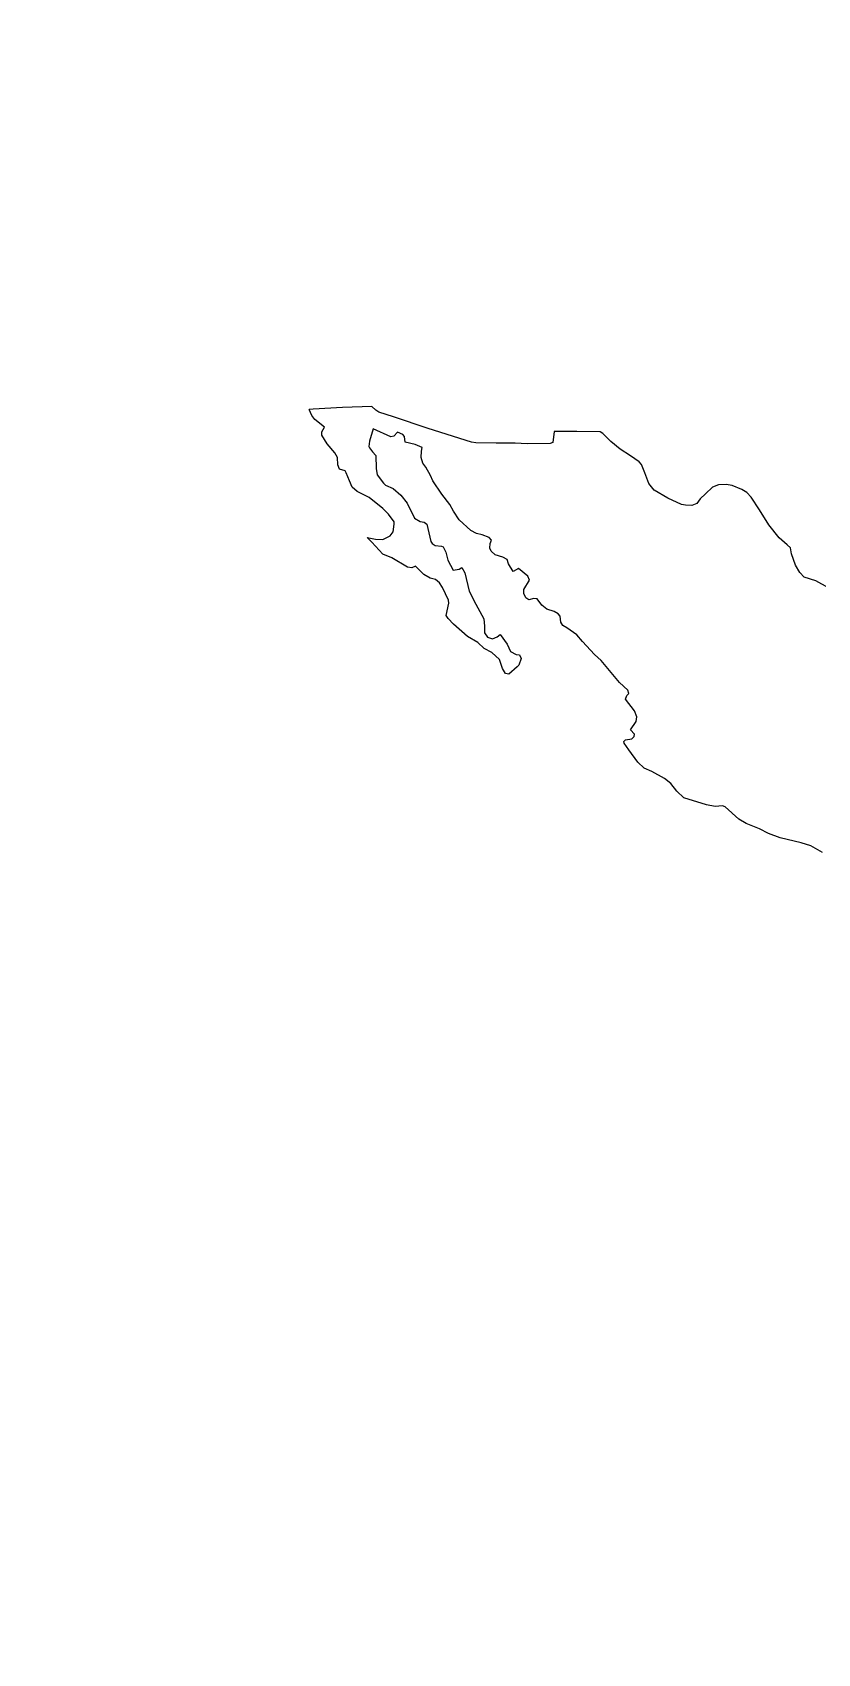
# Model space of a CAD drawing. Extents: x -180 to 180, y -90 to 90.
# Drawn here: x -127.1 to -98.4, y -12.9 to 46.3 of the extents above; entities that cross this region are included whole.
import ezdxf

# ---------------------------------------------------------------- set-up
doc = ezdxf.new("R2010")
doc.units = 0
doc.header["$MEASUREMENT"] = 0
for name, color, linetype in [('POLITICAL_BOUNDARIES', 41, 'CONTINUOUS'), ('SHORE', 131, 'CONTINUOUS'), ('World_Raster', 7, 'CONTINUOUS')]:
    doc.layers.add(name, color=color, linetype=linetype)
picture_1 = doc.add_image_def('image1.tif', size_in_pixel=(720, 360))

msp = doc.modelspace()

# ---------------------------------------------------------------- linework, layer by layer
at = {"layer": 'POLITICAL_BOUNDARIES', "linetype": 'Continuous'}
msp.add_lwpolyline([(-98.01857, 26.029818), (-98.481682, 26.281754), (-98.896324, 26.425766), (-99.064804, 26.590294), (-99.216179, 26.856781), (-99.365585, 27.276066), (-99.400604, 27.485947), (-99.52124, 27.599846), (-99.816833, 27.859158), (-100.196815, 28.328102), (-100.531555, 28.880106), (-100.829628, 29.343199), (-100.992935, 29.507824), (-101.178093, 29.621367), (-101.53051, 29.765808), (-101.744331, 29.802782), (-102.033554, 29.794767), (-102.244026, 29.704414), (-102.503067, 29.460953), (-102.691124, 29.275211), (-102.818405, 29.108925), (-103.005302, 29.037811), (-103.230843, 29.042875), (-103.382347, 29.073851), (-103.879364, 29.300234), (-104.370674, 29.596703), (-104.571129, 29.843906), (-104.714272, 30.225182), (-104.84214, 30.530157), (-104.922646, 30.631599), (-105.241013, 30.852692), (-105.617828, 31.086199), (-105.962494, 31.370848), (-106.246559, 31.668606), (-106.340851, 31.71903), (-107.191994, 31.73966), (-108.028442, 31.741272), (-108.071541, 31.339716), (-108.167374, 31.294584), (-109.007622, 31.289787), (-109.442482, 31.306421), (-110.137566, 31.315199), (-110.885201, 31.323671), (-111.03756, 31.348288), (-112.619713, 31.848906), (-113.884407, 32.268559), (-114.418144, 32.443928), (-114.538078, 32.513321), (-114.680435, 32.652691), (-115.751953, 32.61475), (-116.816956, 32.544983), (-116.970024, 32.537525)], dxfattribs=at)
at = {"layer": 'SHORE', "linetype": 'Continuous'}
msp.add_lwpolyline([(-98.231796, 16.379282), (-98.652496, 16.613583), (-99.005562, 16.733603), (-99.775406, 16.909939), (-100.208969, 17.074293), (-100.533752, 17.238878), (-101.017113, 17.434895), (-101.283516, 17.593252), (-101.78894, 18.043503), (-101.881851, 18.075083), (-102.154663, 18.049084), (-102.464539, 18.11199), (-103.290276, 18.370865), (-103.544594, 18.611885), (-103.771248, 18.897461), (-103.993629, 19.074984), (-104.465729, 19.33462), (-104.744247, 19.454811), (-104.96933, 19.67684), (-105.3032, 20.121122), (-105.466766, 20.368704), (-105.483673, 20.419523), (-105.416328, 20.489592), (-105.189156, 20.528225), (-105.108353, 20.604677), (-105.087379, 20.687363), (-105.236061, 20.852339), (-105.030678, 21.157923), (-105.012482, 21.329596), (-105.089935, 21.539234), (-105.424591, 21.970812), (-105.370346, 22.104422), (-105.304771, 22.180855), (-105.336281, 22.301571), (-105.635231, 22.580662), (-106.307983, 23.380268), (-106.553619, 23.602257), (-106.986961, 24.078142), (-107.200089, 24.312922), (-107.566948, 24.572802), (-107.712021, 24.661509), (-107.783028, 24.782148), (-107.808952, 24.998253), (-107.873878, 25.080769), (-108.021851, 25.169464), (-108.295662, 25.257898), (-108.479294, 25.39739), (-108.643898, 25.632294), (-108.765579, 25.644758), (-108.95195, 25.593498), (-109.059082, 25.663208), (-109.132469, 25.828362), (-109.134613, 25.974598), (-108.928223, 26.305658), (-108.98513, 26.458145), (-109.32296, 26.737198), (-109.520554, 26.622335), (-109.689026, 26.901749), (-109.742256, 27.060589), (-109.903618, 27.155638), (-110.178421, 27.231365), (-110.321846, 27.364594), (-110.378204, 27.478928), (-110.355461, 27.650656), (-110.317688, 27.771542), (-110.400787, 27.873108), (-110.653282, 27.967962), (-110.860497, 28.012041), (-111.067284, 28.126062), (-111.487968, 28.513073), (-111.702774, 28.830563), (-111.829254, 29.0783), (-112.11956, 29.452875), (-112.450668, 29.935486), (-112.533485, 30.126093), (-112.704315, 30.430988), (-112.813042, 30.583384), (-112.881363, 30.786749), (-112.862671, 31.015728), (-112.848412, 31.155672), (-113.100334, 31.263268), (-113.458, 31.351559), (-113.484962, 31.55501), (-113.542656, 31.624851), (-113.748482, 31.7071), (-113.878624, 31.560558), (-113.991455, 31.541246), (-114.634987, 31.832468), (-114.763405, 31.380648), (-114.783844, 31.183451), (-114.768997, 31.145329), (-114.649834, 30.992939), (-114.531059, 30.859638), (-114.518692, 30.389048), (-114.479111, 30.160196), (-114.24939, 29.855423), (-114.185051, 29.779249), (-113.895943, 29.659031), (-113.625412, 29.417938), (-113.389229, 29.119558), (-113.11824, 28.573248), (-112.920425, 28.446486), (-112.772705, 28.427717), (-112.666214, 28.351631), (-112.519966, 27.722425), (-112.474144, 27.646214), (-112.363487, 27.576504), (-112.140182, 27.551525), (-112.080414, 27.526222), (-111.983673, 27.329311), (-111.91143, 27.036964), (-111.711197, 26.681322), (-111.490471, 26.713568), (-111.390152, 26.777369), (-111.279839, 26.574123), (-111.125046, 25.913187), (-110.886169, 25.436825), (-110.593903, 24.89702), (-110.562767, 24.630056), (-110.568764, 24.394814), (-110.452034, 24.236124), (-110.281563, 24.166552), (-110.106819, 24.243212), (-110.001274, 24.332438), (-109.736633, 23.970613), (-109.620583, 23.710203), (-109.411537, 23.59621), (-109.284935, 23.590117), (-109.225266, 23.450388), (-109.31324, 23.208603), (-109.374603, 23.15127), (-109.685547, 22.883591), (-109.799942, 22.90242), (-109.912903, 23.086554), (-110.020996, 23.416908), (-110.298767, 23.676977), (-110.580032, 23.816248), (-110.812195, 24.031916), (-111.187851, 24.259998), (-111.70208, 24.703949), (-111.889145, 24.906998), (-111.962151, 25.027639), (-111.86483, 25.472918), (-111.880676, 25.58733), (-112.100151, 26.038298), (-112.207321, 26.209743), (-112.354301, 26.336607), (-112.552185, 26.380697), (-112.777512, 26.520117), (-113.081345, 26.824675), (-113.218437, 26.760801), (-113.381683, 26.785902), (-113.949593, 27.121712), (-114.2742, 27.26092), (-114.677673, 27.698824), (-114.740311, 27.755924), (-114.850952, 27.870144), (-114.545242, 27.802561), (-114.275505, 27.796759), (-114.010735, 27.924488), (-113.901001, 28.070967), (-113.859093, 28.357218), (-113.863632, 28.439865), (-114.069572, 28.725594), (-114.279282, 28.928644), (-114.774147, 29.328232), (-115.217735, 29.549873), (-115.398643, 29.702126), (-115.490059, 29.937227), (-115.612427, 30.229509), (-115.653473, 30.299381), (-115.854706, 30.356192), (-115.922165, 30.515049), (-115.934166, 30.782122), (-116.025597, 30.959997), (-116.305824, 31.290125), (-116.50106, 31.607716), (-116.502403, 31.722195), (-116.407051, 31.894115), (-116.75666, 32.173233), (-116.870934, 32.319275), (-116.970024, 32.537525)], dxfattribs=at)

# ---------------------------------------------------------------- pictures from other files: only their frames are drawn
at = {"layer": 'World_Raster'}
image = msp.add_image(picture_1, insert=(-179.901642, -89.98465), size_in_units=(359.7601, 179.88005), dxfattribs=at)
image.dxf.flags = 7

doc.saveas('drawing.dxf')
